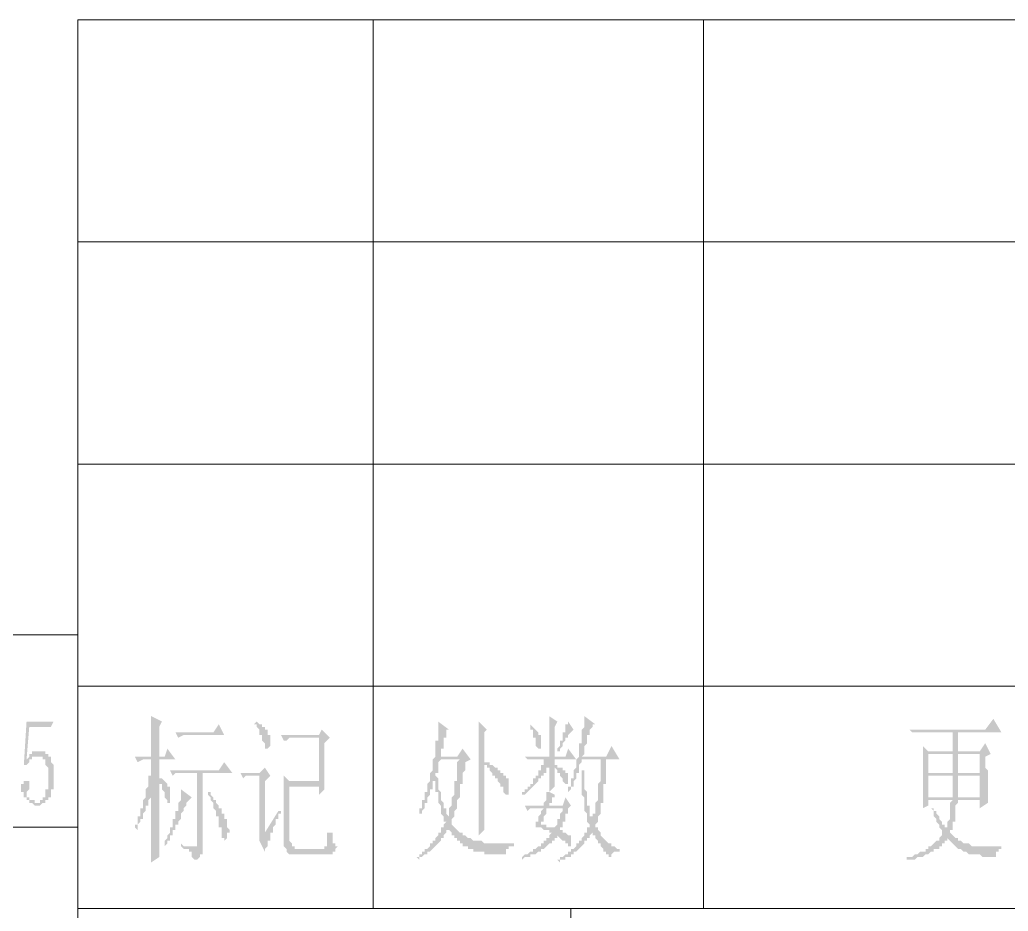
# Model space of a CAD drawing. Header units: millimetres. Extents: x 0 to 275, y 0 to 194.
# Drawn here: x 135.41 to 158.59, y 27.66 to 48.56 of the extents above; entities that cross this region are included whole.
import ezdxf

# ---------------------------------------------------------------- set-up
doc = ezdxf.new("R2010")
doc.units = ezdxf.units.MM

msp = doc.modelspace()

# ---------------------------------------------------------------- hatches: boundary and pattern name
h = msp.add_hatch(color=0)
h.paths.add_polyline_path([(139.8905, 30.458833), (139.827, 30.458833), (139.827, 30.395333), (139.8905, 30.331833), (139.8905, 30.268333), (139.954, 30.204833), (139.954, 30.141333), (139.954, 30.077833), (140.0175, 30.014333), (140.0175, 29.950833), (140.0175, 29.887333), (140.081, 29.887333), (140.081, 29.823833), (140.081, 29.760333), (140.081, 29.696833), (140.081, 29.633333), (140.1445, 29.633333), (140.1445, 29.569833), (140.1445, 29.506333), (140.1445, 29.442833), (140.1445, 29.379333), (140.208, 29.379333), (140.208, 29.315833), (140.2715, 29.379333), (140.2715, 29.442833), (140.2715, 29.506333), (140.335, 29.506333), (140.335, 29.569833), (140.2715, 29.633333), (140.2715, 29.696833), (140.2715, 29.760333), (140.2715, 29.823833), (140.208, 29.823833), (140.208, 29.887333), (140.208, 29.950833), (140.1445, 29.950833), (140.1445, 30.014333), (140.1445, 30.077833), (140.081, 30.077833), (140.081, 30.141333), (140.0175, 30.204833), (140.0175, 30.268333), (139.954, 30.268333), (139.954, 30.331833), (139.8905, 30.395333)])
h.paths.add_polyline_path([(139.065, 31.855833), (139.1285, 31.728833), (139.2555, 31.792333), (140.208, 31.792333), (140.081, 32.046333), (139.954, 31.855833)])
h.paths.add_polyline_path([(139.192, 29.252333), (139.192, 29.188833), (139.2555, 29.125333), (139.319, 29.125333), (139.3825, 29.125333), (139.3825, 29.061833), (139.446, 29.061833), (139.446, 28.998333), (139.446, 28.934833), (139.5095, 28.871333), (139.573, 28.871333), (139.6365, 28.934833), (139.6365, 28.998333), (139.7, 28.998333), (139.7, 29.061833), (139.7, 29.125333), (139.7, 29.188833), (139.7, 29.252333), (139.7, 30.903333), (140.3985, 30.903333), (140.208, 31.157333), (140.081, 30.966833), (138.938, 30.966833), (139.0015, 30.839833), (139.065, 30.903333), (139.573, 30.903333), (139.573, 29.252333), (139.573, 29.188833), (139.5095, 29.188833), (139.446, 29.188833), (139.3825, 29.188833), (139.319, 29.188833), (139.2555, 29.188833)])
h.paths.add_polyline_path([(139.192, 30.522333), (139.192, 30.458833), (139.192, 30.395333), (139.192, 30.331833), (139.192, 30.268333), (139.1285, 30.204833), (139.1285, 30.141333), (139.1285, 30.077833), (139.1285, 30.014333), (139.065, 30.014333), (139.065, 29.950833), (139.065, 29.887333), (139.065, 29.823833), (139.0015, 29.823833), (139.0015, 29.760333), (139.0015, 29.696833), (139.0015, 29.633333), (138.938, 29.633333), (138.938, 29.569833), (138.938, 29.506333), (138.8745, 29.442833), (138.8745, 29.379333), (138.811, 29.315833), (138.811, 29.252333), (138.811, 29.188833), (138.8745, 29.252333), (138.8745, 29.315833), (138.938, 29.315833), (138.938, 29.379333), (138.938, 29.442833), (139.0015, 29.442833), (139.0015, 29.506333), (139.0015, 29.569833), (139.065, 29.569833), (139.065, 29.633333), (139.065, 29.696833), (139.1285, 29.696833), (139.1285, 29.760333), (139.192, 29.823833), (139.192, 29.887333), (139.192, 29.950833), (139.2555, 30.014333), (139.2555, 30.077833), (139.319, 30.141333), (139.319, 30.204833), (139.446, 30.331833)])
h.paths.add_polyline_path([(138.684, 30.712833), (138.684, 30.649333), (138.7475, 30.649333), (138.7475, 30.585833), (138.7475, 30.522333), (138.811, 30.458833), (138.811, 30.395333), (138.811, 30.331833), (138.8745, 30.268333), (138.8745, 30.204833), (138.938, 30.204833), (138.938, 30.268333), (138.938, 30.331833), (138.938, 30.395333), (138.938, 30.458833), (138.938, 30.522333), (138.938, 30.585833), (138.8745, 30.585833), (138.8745, 30.649333), (138.811, 30.712833), (138.7475, 30.776333), (138.684, 30.776333), (138.684, 30.839833), (138.684, 31.220833), (139.065, 31.220833), (138.8745, 31.474833), (138.811, 31.284333), (138.684, 31.284333), (138.684, 31.982833), (138.7475, 32.109833), (138.4935, 32.236833), (138.4935, 32.173333), (138.4935, 32.109833), (138.4935, 32.046333), (138.4935, 31.982833), (138.4935, 31.919333), (138.4935, 31.855833), (138.4935, 31.792333), (138.4935, 31.728833), (138.4935, 31.665333), (138.4935, 31.601833), (138.4935, 31.538333), (138.4935, 31.474833), (138.4935, 31.411333), (138.4935, 31.347833), (138.4935, 31.284333), (138.1125, 31.284333), (138.176, 31.157333), (138.303, 31.220833), (138.4935, 31.220833), (138.4935, 31.157333), (138.4935, 31.093833), (138.4935, 31.030333), (138.4935, 30.966833), (138.4935, 30.903333), (138.4935, 30.839833), (138.43, 30.839833), (138.43, 30.776333), (138.43, 30.712833), (138.43, 30.649333), (138.43, 30.585833), (138.3665, 30.522333), (138.3665, 30.458833), (138.3665, 30.395333), (138.3665, 30.331833), (138.303, 30.268333), (138.303, 30.204833), (138.303, 30.141333), (138.303, 30.077833), (138.2395, 30.077833), (138.2395, 30.014333), (138.2395, 29.950833), (138.2395, 29.887333), (138.176, 29.887333), (138.176, 29.823833), (138.176, 29.760333), (138.176, 29.696833), (138.1125, 29.696833), (138.1125, 29.633333), (138.176, 29.569833), (138.176, 29.633333), (138.176, 29.696833), (138.2395, 29.760333), (138.2395, 29.823833), (138.303, 29.823833), (138.303, 29.887333), (138.303, 29.950833), (138.3665, 30.014333), (138.3665, 30.077833), (138.3665, 30.141333), (138.43, 30.141333), (138.43, 30.204833), (138.43, 30.268333), (138.4935, 30.331833), (138.4935, 30.395333), (138.4935, 30.458833), (138.4935, 30.522333), (138.4935, 30.458833), (138.4935, 30.395333), (138.4935, 30.331833), (138.4935, 30.268333), (138.4935, 30.204833), (138.4935, 30.141333), (138.4935, 30.077833), (138.4935, 30.014333), (138.4935, 29.950833), (138.4935, 29.887333), (138.4935, 29.823833), (138.4935, 29.760333), (138.4935, 29.696833), (138.4935, 29.633333), (138.4935, 29.569833), (138.4935, 29.506333), (138.4935, 29.442833), (138.4935, 29.379333), (138.4935, 29.315833), (138.4935, 29.252333), (138.4935, 29.188833), (138.4935, 29.125333), (138.4935, 29.061833), (138.4935, 28.998333), (138.4935, 28.934833), (138.4935, 28.871333), (138.4935, 28.807833), (138.684, 28.934833), (138.684, 28.998333), (138.684, 29.061833), (138.684, 29.125333), (138.684, 29.188833), (138.684, 29.252333), (138.684, 29.315833), (138.684, 29.379333), (138.684, 29.442833), (138.684, 29.506333), (138.684, 29.569833), (138.684, 29.633333), (138.684, 29.696833), (138.684, 29.760333), (138.684, 29.823833), (138.684, 29.887333), (138.684, 29.950833), (138.684, 30.014333), (138.684, 30.077833), (138.684, 30.141333), (138.684, 30.204833), (138.684, 30.268333), (138.684, 30.331833), (138.684, 30.395333), (138.684, 30.458833), (138.684, 30.522333), (138.684, 30.585833), (138.684, 30.649333)])
h = msp.add_hatch(color=0)
h.paths.add_polyline_path([(147.828, 30.077833), (148.1455, 30.077833), (148.1455, 30.014333), (148.082, 29.950833), (148.082, 29.887333), (148.082, 29.823833), (148.0185, 29.823833), (148.0185, 29.760333), (148.0185, 29.696833), (147.955, 29.633333), (147.8915, 29.633333), (147.828, 29.633333), (147.7645, 29.633333), (147.7645, 29.696833), (147.701, 29.696833), (147.6375, 29.696833), (147.6375, 29.760333), (147.701, 29.760333), (147.701, 29.823833), (147.701, 29.887333), (147.7645, 29.950833), (147.7645, 30.014333), (147.7645, 30.077833)])
h.paths.add_polyline_path([(147.3835, 32.046333), (147.3835, 31.982833), (147.3835, 31.919333), (147.447, 31.919333), (147.447, 31.855833), (147.447, 31.792333), (147.447, 31.728833), (147.5105, 31.728833), (147.5105, 31.665333), (147.5105, 31.601833), (147.5105, 31.538333), (147.574, 31.474833), (147.574, 31.411333), (147.574, 31.474833), (147.6375, 31.474833), (147.6375, 31.538333), (147.6375, 31.601833), (147.6375, 31.665333), (147.6375, 31.728833), (147.6375, 31.792333), (147.574, 31.792333), (147.574, 31.855833), (147.5105, 31.919333), (147.447, 31.982833)])
h.paths.add_polyline_path([(148.2725, 32.109833), (148.2725, 32.046333), (148.209, 32.046333), (148.209, 31.982833), (148.209, 31.919333), (148.209, 31.855833), (148.1455, 31.855833), (148.1455, 31.792333), (148.1455, 31.728833), (148.1455, 31.665333), (148.082, 31.665333), (148.082, 31.601833), (148.082, 31.538333), (148.0185, 31.474833), (148.0185, 31.411333), (148.082, 31.411333), (148.082, 31.474833), (148.1455, 31.538333), (148.1455, 31.601833), (148.209, 31.665333), (148.209, 31.728833), (148.2725, 31.728833), (148.2725, 31.792333), (148.336, 31.855833), (148.3995, 31.919333)])
h.paths.add_polyline_path([(147.828, 32.236833), (147.828, 32.173333), (147.828, 32.109833), (147.828, 32.046333), (147.828, 31.982833), (147.828, 31.919333), (147.828, 31.855833), (147.828, 31.792333), (147.828, 31.728833), (147.828, 31.665333), (147.828, 31.601833), (147.828, 31.538333), (147.828, 31.474833), (147.828, 31.411333), (147.828, 31.347833), (147.828, 31.284333), (147.2565, 31.284333), (147.32, 31.220833), (147.3835, 31.220833), (147.447, 31.220833), (147.5105, 31.220833), (147.7645, 31.220833), (147.701, 31.220833), (147.701, 31.157333), (147.701, 31.093833), (147.6375, 31.093833), (147.6375, 31.030333), (147.6375, 30.966833), (147.574, 30.966833), (147.574, 30.903333), (147.574, 30.839833), (147.5105, 30.839833), (147.5105, 30.776333), (147.447, 30.776333), (147.447, 30.712833), (147.447, 30.649333), (147.3835, 30.649333), (147.3835, 30.585833), (147.32, 30.585833), (147.32, 30.522333), (147.2565, 30.522333), (147.2565, 30.458833), (147.193, 30.458833), (147.193, 30.395333), (147.2565, 30.395333), (147.32, 30.458833), (147.3835, 30.522333), (147.447, 30.585833), (147.5105, 30.649333), (147.574, 30.712833), (147.574, 30.776333), (147.6375, 30.776333), (147.6375, 30.839833), (147.701, 30.839833), (147.701, 30.903333), (147.7645, 30.903333), (147.7645, 30.966833), (147.7645, 31.030333), (147.828, 31.030333), (147.828, 31.093833), (147.828, 30.458833), (147.7645, 30.458833), (147.7645, 30.395333), (147.7645, 30.331833), (147.7645, 30.268333), (147.701, 30.204833), (147.701, 30.141333), (147.2565, 30.141333), (147.32, 30.014333), (147.3835, 30.077833), (147.701, 30.077833), (147.6375, 30.014333), (147.6375, 29.950833), (147.574, 29.887333), (147.574, 29.823833), (147.574, 29.760333), (147.5105, 29.760333), (147.5105, 29.696833), (147.5105, 29.633333), (147.574, 29.633333), (147.6375, 29.633333), (147.701, 29.569833), (147.7645, 29.569833), (147.828, 29.569833), (147.828, 29.506333), (147.8915, 29.506333), (147.828, 29.442833), (147.828, 29.379333), (147.7645, 29.379333), (147.7645, 29.315833), (147.701, 29.315833), (147.701, 29.252333), (147.6375, 29.252333), (147.6375, 29.188833), (147.574, 29.188833), (147.5105, 29.125333), (147.447, 29.125333), (147.447, 29.061833), (147.3835, 29.061833), (147.32, 28.998333), (147.2565, 28.998333), (147.193, 28.934833), (147.193, 28.871333), (147.2565, 28.934833), (147.32, 28.934833), (147.3835, 28.934833), (147.3835, 28.998333), (147.447, 28.998333), (147.5105, 28.998333), (147.574, 29.061833), (147.6375, 29.061833), (147.6375, 29.125333), (147.701, 29.125333), (147.7645, 29.188833), (147.828, 29.252333), (147.8915, 29.252333), (147.8915, 29.315833), (147.955, 29.315833), (147.955, 29.379333), (148.0185, 29.379333), (148.0185, 29.442833), (148.082, 29.379333), (148.1455, 29.315833), (148.209, 29.315833), (148.209, 29.252333), (148.2725, 29.252333), (148.2725, 29.188833), (148.336, 29.188833), (148.336, 29.252333), (148.336, 29.315833), (148.336, 29.379333), (148.336, 29.442833), (148.2725, 29.442833), (148.209, 29.506333), (148.1455, 29.506333), (148.1455, 29.569833), (148.082, 29.569833), (148.082, 29.633333), (148.1455, 29.633333), (148.1455, 29.696833), (148.1455, 29.760333), (148.209, 29.760333), (148.209, 29.823833), (148.209, 29.887333), (148.209, 29.950833), (148.2725, 29.950833), (148.2725, 30.014333), (148.2725, 30.077833), (148.336, 30.141333), (148.209, 30.331833), (148.1455, 30.141333), (147.828, 30.141333), (147.828, 30.204833), (147.8915, 30.204833), (147.8915, 30.268333), (147.8915, 30.331833), (147.955, 30.331833), (147.955, 30.395333), (147.828, 30.458833), (147.955, 30.585833), (147.955, 31.030333), (148.0185, 30.966833), (148.0185, 30.903333), (148.082, 30.903333), (148.082, 30.839833), (148.1455, 30.776333), (148.1455, 30.712833), (148.209, 30.649333), (148.2725, 30.649333), (148.2725, 30.712833), (148.2725, 30.776333), (148.2725, 30.839833), (148.2725, 30.903333), (148.209, 30.903333), (148.209, 30.966833), (148.1455, 30.966833), (148.1455, 31.030333), (148.082, 31.030333), (148.0185, 31.030333), (148.0185, 31.093833), (147.955, 31.093833), (147.955, 31.220833), (148.463, 31.220833), (148.2725, 31.474833), (148.209, 31.284333), (147.955, 31.284333), (147.955, 31.982833), (148.0185, 32.109833)])
h.paths.add_polyline_path([(148.59, 31.220833), (149.0345, 31.220833), (149.0345, 31.157333), (149.0345, 31.093833), (149.0345, 31.030333), (149.0345, 30.966833), (149.0345, 30.903333), (149.0345, 30.839833), (149.0345, 30.776333), (149.0345, 30.712833), (148.971, 30.649333), (148.971, 30.585833), (148.971, 30.522333), (148.971, 30.458833), (148.971, 30.395333), (148.971, 30.331833), (148.971, 30.268333), (148.9075, 30.204833), (148.9075, 30.141333), (148.9075, 30.077833), (148.9075, 30.014333), (148.9075, 29.950833), (148.844, 29.950833), (148.844, 29.887333), (148.844, 29.823833), (148.844, 29.887333), (148.7805, 29.887333), (148.7805, 29.950833), (148.7805, 30.014333), (148.7805, 30.077833), (148.7805, 30.141333), (148.717, 30.141333), (148.717, 30.204833), (148.717, 30.268333), (148.717, 30.331833), (148.717, 30.395333), (148.717, 30.458833), (148.6535, 30.522333), (148.6535, 30.585833), (148.6535, 30.649333), (148.6535, 30.712833), (148.6535, 30.776333), (148.6535, 30.839833), (148.6535, 30.903333), (148.6535, 30.966833), (148.59, 30.966833), (148.59, 31.030333), (148.59, 31.093833), (148.59, 31.157333)])
h.paths.add_polyline_path([(148.6535, 32.236833), (148.6535, 32.173333), (148.6535, 32.109833), (148.6535, 32.046333), (148.6535, 31.982833), (148.59, 31.919333), (148.59, 31.855833), (148.59, 31.792333), (148.59, 31.728833), (148.59, 31.665333), (148.59, 31.601833), (148.5265, 31.601833), (148.5265, 31.538333), (148.5265, 31.474833), (148.5265, 31.411333), (148.5265, 31.347833), (148.5265, 31.284333), (148.463, 31.220833), (148.463, 31.157333), (148.463, 31.093833), (148.463, 31.030333), (148.3995, 30.966833), (148.3995, 30.903333), (148.3995, 30.839833), (148.3995, 30.776333), (148.336, 30.776333), (148.336, 30.712833), (148.336, 30.649333), (148.336, 30.585833), (148.2725, 30.585833), (148.2725, 30.522333), (148.2725, 30.458833), (148.336, 30.522333), (148.336, 30.585833), (148.3995, 30.585833), (148.3995, 30.649333), (148.3995, 30.712833), (148.463, 30.776333), (148.463, 30.839833), (148.463, 30.903333), (148.5265, 30.903333), (148.5265, 30.966833), (148.5265, 31.030333), (148.5265, 31.093833), (148.59, 31.157333), (148.59, 31.093833), (148.59, 31.030333), (148.59, 30.966833), (148.59, 30.903333), (148.59, 30.839833), (148.59, 30.776333), (148.59, 30.712833), (148.59, 30.649333), (148.59, 30.585833), (148.59, 30.522333), (148.59, 30.458833), (148.59, 30.395333), (148.6535, 30.331833), (148.6535, 30.268333), (148.6535, 30.204833), (148.6535, 30.141333), (148.6535, 30.077833), (148.6535, 30.014333), (148.717, 29.950833), (148.717, 29.887333), (148.717, 29.823833), (148.717, 29.760333), (148.7805, 29.696833), (148.7805, 29.633333), (148.717, 29.633333), (148.717, 29.569833), (148.717, 29.506333), (148.6535, 29.506333), (148.6535, 29.442833), (148.59, 29.379333), (148.59, 29.315833), (148.5265, 29.315833), (148.5265, 29.252333), (148.463, 29.252333), (148.463, 29.188833), (148.3995, 29.125333), (148.336, 29.125333), (148.336, 29.061833), (148.2725, 29.061833), (148.2725, 28.998333), (148.209, 28.998333), (148.1455, 28.934833), (148.082, 28.934833), (148.082, 28.871333), (148.0185, 28.871333), (148.082, 28.807833), (148.082, 28.871333), (148.1455, 28.871333), (148.209, 28.871333), (148.209, 28.934833), (148.2725, 28.934833), (148.336, 28.934833), (148.336, 28.998333), (148.3995, 28.998333), (148.3995, 29.061833), (148.463, 29.061833), (148.5265, 29.125333), (148.59, 29.188833), (148.6535, 29.252333), (148.6535, 29.315833), (148.717, 29.315833), (148.717, 29.379333), (148.7805, 29.379333), (148.7805, 29.442833), (148.844, 29.506333), (148.844, 29.442833), (148.9075, 29.442833), (148.9075, 29.379333), (148.971, 29.315833), (148.971, 29.252333), (149.0345, 29.252333), (149.0345, 29.188833), (149.098, 29.125333), (149.098, 29.061833), (149.1615, 29.061833), (149.1615, 28.998333), (149.225, 28.998333), (149.225, 28.934833), (149.2885, 28.934833), (149.2885, 28.998333), (149.352, 29.061833), (149.4155, 29.061833), (149.479, 29.061833), (149.479, 29.125333), (149.4155, 29.125333), (149.352, 29.188833), (149.2885, 29.188833), (149.2885, 29.252333), (149.225, 29.252333), (149.1615, 29.315833), (149.098, 29.379333), (149.0345, 29.442833), (149.0345, 29.506333), (148.971, 29.569833), (148.971, 29.633333), (148.9075, 29.633333), (148.9075, 29.696833), (148.971, 29.760333), (148.971, 29.823833), (148.971, 29.887333), (149.0345, 29.950833), (149.0345, 30.014333), (149.0345, 30.077833), (149.0345, 30.141333), (149.0345, 30.204833), (149.098, 30.204833), (149.098, 30.268333), (149.098, 30.331833), (149.098, 30.395333), (149.098, 30.458833), (149.098, 30.522333), (149.098, 30.585833), (149.098, 30.649333), (149.1615, 30.649333), (149.1615, 30.712833), (149.1615, 30.776333), (149.1615, 30.839833), (149.1615, 30.903333), (149.1615, 30.966833), (149.1615, 31.030333), (149.1615, 31.093833), (149.1615, 31.157333), (149.1615, 31.220833), (149.479, 31.220833), (149.2885, 31.538333), (149.1615, 31.284333), (148.59, 31.284333), (148.6535, 31.347833), (148.6535, 31.411333), (148.6535, 31.474833), (148.6535, 31.538333), (148.717, 31.601833), (148.717, 31.665333), (148.717, 31.728833), (148.717, 31.792333), (148.7805, 31.792333), (148.7805, 31.855833), (148.7805, 31.919333), (148.844, 31.982833), (148.844, 32.046333), (148.9075, 32.046333)])
h = msp.add_hatch(color=0)
h.dxf.hatch_style = 2
h.paths.add_polyline_path([(135.89, 31.411333), (135.9535, 31.411333), (136.017, 31.411333), (136.017, 31.347833), (136.0805, 31.347833), (136.0805, 31.284333), (136.144, 31.284333), (136.144, 31.220833), (136.144, 31.157333), (136.2075, 31.093833), (136.2075, 31.030333), (136.2075, 30.966833), (136.2075, 30.903333), (136.2075, 30.839833), (136.2075, 30.776333), (136.2075, 30.712833), (136.2075, 30.649333), (136.2075, 30.585833), (136.2075, 30.522333), (136.144, 30.522333), (136.144, 30.458833), (136.144, 30.395333), (136.144, 30.331833), (136.0805, 30.331833), (136.0805, 30.268333), (136.017, 30.268333), (136.017, 30.204833), (135.9535, 30.204833), (135.89, 30.141333), (135.8265, 30.141333), (135.763, 30.141333), (135.6995, 30.204833), (135.636, 30.204833), (135.636, 30.268333), (135.5725, 30.268333), (135.5725, 30.331833), (135.509, 30.331833), (135.509, 30.395333), (135.509, 30.458833), (135.4455, 30.458833), (135.4455, 30.522333), (135.4455, 30.585833), (135.4455, 30.649333), (135.509, 30.649333), (135.509, 30.712833), (135.5725, 30.712833), (135.636, 30.712833), (135.636, 30.649333), (135.636, 30.585833), (135.636, 30.522333), (135.5725, 30.458833), (135.5725, 30.395333), (135.5725, 30.331833), (135.636, 30.331833), (135.636, 30.268333), (135.6995, 30.268333), (135.763, 30.268333), (135.763, 30.204833), (135.8265, 30.204833), (135.89, 30.204833), (135.89, 30.268333), (135.9535, 30.268333), (135.9535, 30.331833), (136.017, 30.331833), (136.017, 30.395333), (136.017, 30.458833), (136.017, 30.522333), (136.0805, 30.522333), (136.0805, 30.585833), (136.0805, 30.649333), (136.0805, 30.712833), (136.0805, 30.776333), (136.0805, 30.839833), (136.0805, 30.903333), (136.0805, 30.966833), (136.0805, 31.030333), (136.017, 31.093833), (136.017, 31.157333), (136.017, 31.220833), (135.9535, 31.220833), (135.9535, 31.284333), (135.89, 31.284333), (135.8265, 31.284333), (135.763, 31.284333), (135.6995, 31.284333), (135.6995, 31.220833), (135.636, 31.220833), (135.636, 31.157333), (135.5725, 31.093833), (135.509, 31.093833), (135.5725, 32.109833), (136.2075, 32.109833), (136.144, 31.982833), (135.636, 31.982833), (135.5725, 31.220833), (135.636, 31.284333), (135.636, 31.347833), (135.6995, 31.347833), (135.6995, 31.411333), (135.763, 31.411333), (135.8265, 31.411333)])
h = msp.add_hatch(color=0)
h.paths.add_polyline_path([(141.605, 29.315833), (141.605, 29.252333), (141.605, 29.188833), (141.6685, 29.125333), (141.6685, 29.061833), (141.732, 28.998333), (141.7955, 28.998333), (141.859, 28.998333), (142.621, 28.998333), (142.6845, 28.998333), (142.748, 28.998333), (142.748, 29.061833), (142.8115, 29.061833), (142.8115, 29.125333), (142.875, 29.188833), (142.8115, 29.188833), (142.8115, 29.252333), (142.748, 29.252333), (142.748, 29.315833), (142.748, 29.379333), (142.748, 29.442833), (142.748, 29.506333), (142.6845, 29.506333), (142.6845, 29.569833), (142.6845, 29.633333), (142.6845, 29.696833), (142.6845, 29.760333), (142.6845, 29.823833), (142.6845, 29.887333), (142.6845, 29.950833), (142.6845, 29.887333), (142.6845, 29.823833), (142.6845, 29.760333), (142.6845, 29.696833), (142.6845, 29.633333), (142.6845, 29.569833), (142.6845, 29.506333), (142.621, 29.506333), (142.621, 29.442833), (142.621, 29.379333), (142.621, 29.315833), (142.621, 29.252333), (142.621, 29.188833), (142.5575, 29.188833), (142.5575, 29.125333), (142.494, 29.125333), (141.9225, 29.125333), (141.859, 29.125333), (141.859, 29.188833), (141.7955, 29.188833), (141.7955, 29.252333), (141.732, 29.315833), (141.732, 29.379333), (141.732, 30.585833), (142.4305, 30.585833), (142.4305, 30.395333), (142.5575, 30.522333), (142.5575, 30.585833), (142.5575, 30.649333), (142.5575, 30.712833), (142.5575, 30.776333), (142.5575, 30.839833), (142.5575, 30.903333), (142.5575, 30.966833), (142.5575, 31.030333), (142.5575, 31.093833), (142.5575, 31.157333), (142.5575, 31.220833), (142.5575, 31.284333), (142.5575, 31.347833), (142.5575, 31.411333), (142.5575, 31.474833), (142.5575, 31.538333), (142.5575, 31.601833), (142.6845, 31.728833), (142.494, 31.919333), (142.4305, 31.792333), (141.5415, 31.792333), (141.605, 31.665333), (141.6685, 31.665333), (141.732, 31.728833), (141.7955, 31.728833), (142.4305, 31.728833), (142.4305, 30.712833), (141.732, 30.712833), (141.605, 30.839833), (141.605, 30.776333), (141.605, 30.712833), (141.605, 30.649333), (141.605, 30.585833), (141.605, 30.522333), (141.605, 30.458833), (141.605, 30.395333), (141.605, 30.331833)])
h.paths.add_polyline_path([(140.9065, 32.046333), (140.97, 32.046333), (140.97, 31.982833), (141.0335, 31.919333), (141.0335, 31.855833), (141.0335, 31.792333), (141.097, 31.792333), (141.097, 31.728833), (141.097, 31.665333), (141.1605, 31.601833), (141.1605, 31.538333), (141.1605, 31.474833), (141.224, 31.474833), (141.2875, 31.538333), (141.2875, 31.601833), (141.2875, 31.665333), (141.2875, 31.728833), (141.2875, 31.792333), (141.224, 31.792333), (141.224, 31.855833), (141.224, 31.919333), (141.1605, 31.919333), (141.1605, 31.982833), (141.097, 31.982833), (141.097, 32.046333), (141.0335, 32.046333), (140.97, 32.109833)])
h.paths.add_polyline_path([(141.0335, 29.315833), (141.1605, 29.061833), (141.1605, 29.125333), (141.224, 29.188833), (141.224, 29.252333), (141.224, 29.315833), (141.2875, 29.315833), (141.2875, 29.379333), (141.2875, 29.442833), (141.2875, 29.506333), (141.351, 29.506333), (141.351, 29.569833), (141.351, 29.633333), (141.4145, 29.696833), (141.4145, 29.760333), (141.4145, 29.823833), (141.478, 29.823833), (141.478, 29.887333), (141.478, 29.950833), (141.5415, 29.950833), (141.5415, 30.014333), (141.478, 30.014333), (141.1605, 29.506333), (141.1605, 30.712833), (141.2875, 30.839833), (141.1605, 31.030333), (141.0335, 30.903333), (140.589, 30.903333), (140.6525, 30.776333), (140.716, 30.839833), (140.7795, 30.839833), (140.843, 30.839833), (141.0335, 30.839833), (141.0335, 29.569833), (141.0335, 29.506333), (141.0335, 29.442833), (141.0335, 29.379333)])
h = msp.add_hatch(color=0)
h.paths.add_polyline_path([(145.288, 31.220833), (145.7325, 31.220833), (145.669, 31.157333), (145.669, 31.093833), (145.669, 31.030333), (145.669, 30.966833), (145.669, 30.903333), (145.669, 30.839833), (145.669, 30.776333), (145.669, 30.712833), (145.6055, 30.712833), (145.6055, 30.649333), (145.6055, 30.585833), (145.6055, 30.522333), (145.6055, 30.458833), (145.6055, 30.395333), (145.542, 30.331833), (145.542, 30.268333), (145.542, 30.204833), (145.542, 30.141333), (145.4785, 30.077833), (145.4785, 30.014333), (145.4785, 29.950833), (145.4785, 29.887333), (145.415, 29.950833), (145.415, 30.014333), (145.415, 30.077833), (145.3515, 30.077833), (145.3515, 30.141333), (145.3515, 30.204833), (145.288, 30.268333), (145.288, 30.331833), (145.288, 30.395333), (145.288, 30.458833), (145.2245, 30.522333), (145.2245, 30.585833), (145.2245, 30.649333), (145.2245, 30.712833), (145.2245, 30.776333), (145.161, 30.839833), (145.161, 30.903333), (145.2245, 30.903333), (145.2245, 30.966833), (145.2245, 31.030333), (145.2245, 31.093833), (145.2245, 31.157333)])
h.paths.add_polyline_path([(145.9865, 31.220833), (145.796, 31.474833), (145.669, 31.284333), (145.288, 31.284333), (145.288, 31.347833), (145.288, 31.411333), (145.288, 31.474833), (145.3515, 31.474833), (145.3515, 31.538333), (145.3515, 31.601833), (145.3515, 31.665333), (145.3515, 31.728833), (145.415, 31.728833), (145.415, 31.792333), (145.415, 31.855833), (145.415, 31.919333), (145.4785, 31.919333), (145.2245, 32.109833), (145.2245, 32.046333), (145.2245, 31.982833), (145.2245, 31.919333), (145.2245, 31.855833), (145.2245, 31.792333), (145.2245, 31.728833), (145.2245, 31.665333), (145.161, 31.665333), (145.161, 31.601833), (145.161, 31.538333), (145.161, 31.474833), (145.161, 31.411333), (145.161, 31.347833), (145.161, 31.284333), (145.0975, 31.220833), (145.0975, 31.157333), (145.0975, 31.093833), (145.0975, 31.030333), (145.0975, 30.966833), (145.034, 30.903333), (145.034, 30.839833), (145.034, 30.776333), (145.034, 30.712833), (144.9705, 30.649333), (144.9705, 30.585833), (144.9705, 30.522333), (144.9705, 30.458833), (144.907, 30.458833), (144.907, 30.395333), (144.907, 30.331833), (144.907, 30.268333), (144.8435, 30.268333), (144.8435, 30.204833), (144.8435, 30.141333), (144.8435, 30.077833), (144.78, 30.077833), (144.78, 30.014333), (144.78, 29.950833), (144.8435, 29.950833), (144.8435, 30.014333), (144.907, 30.077833), (144.907, 30.141333), (144.907, 30.204833), (144.9705, 30.204833), (144.9705, 30.268333), (144.9705, 30.331833), (145.034, 30.395333), (145.034, 30.458833), (145.034, 30.522333), (145.0975, 30.522333), (145.0975, 30.585833), (145.0975, 30.649333), (145.0975, 30.712833), (145.161, 30.712833), (145.161, 30.776333), (145.161, 30.712833), (145.161, 30.649333), (145.161, 30.585833), (145.161, 30.522333), (145.161, 30.458833), (145.2245, 30.458833), (145.2245, 30.395333), (145.2245, 30.331833), (145.2245, 30.268333), (145.2245, 30.204833), (145.288, 30.141333), (145.288, 30.077833), (145.288, 30.014333), (145.288, 29.950833), (145.3515, 29.887333), (145.3515, 29.823833), (145.3515, 29.760333), (145.415, 29.760333), (145.3515, 29.696833), (145.3515, 29.633333), (145.288, 29.633333), (145.288, 29.569833), (145.288, 29.506333), (145.2245, 29.506333), (145.2245, 29.442833), (145.161, 29.379333), (145.161, 29.315833), (145.0975, 29.315833), (145.0975, 29.252333), (145.034, 29.252333), (145.034, 29.188833), (144.9705, 29.125333), (144.907, 29.125333), (144.907, 29.061833), (144.8435, 29.061833), (144.8435, 28.998333), (144.78, 28.998333), (144.78, 28.934833), (144.7165, 28.934833), (144.78, 28.871333), (144.78, 28.934833), (144.8435, 28.934833), (144.907, 28.998333), (144.9705, 28.998333), (144.9705, 29.061833), (145.034, 29.061833), (145.0975, 29.125333), (145.161, 29.188833), (145.2245, 29.252333), (145.288, 29.315833), (145.288, 29.379333), (145.3515, 29.379333), (145.3515, 29.442833), (145.415, 29.506333), (145.415, 29.569833), (145.4785, 29.569833), (145.542, 29.506333), (145.542, 29.442833), (145.6055, 29.442833), (145.6055, 29.379333), (145.669, 29.379333), (145.669, 29.315833), (145.7325, 29.315833), (145.7325, 29.252333), (145.796, 29.252333), (145.796, 29.188833), (145.8595, 29.188833), (145.923, 29.188833), (145.923, 29.125333), (145.9865, 29.125333), (146.05, 29.125333), (146.05, 29.061833), (146.1135, 29.061833), (146.177, 29.061833), (146.2405, 29.061833), (146.304, 29.061833), (146.304, 28.998333), (146.3675, 28.998333), (146.431, 28.998333), (146.4945, 28.998333), (146.558, 28.998333), (146.6215, 28.998333), (146.685, 28.998333), (146.7485, 28.998333), (146.812, 28.998333), (146.812, 29.061833), (146.812, 29.125333), (146.8755, 29.125333), (146.8755, 29.188833), (146.939, 29.188833), (147.0025, 29.188833), (147.0025, 29.252333), (146.939, 29.252333), (146.8755, 29.252333), (146.812, 29.252333), (146.7485, 29.252333), (146.685, 29.252333), (146.6215, 29.252333), (146.558, 29.252333), (146.4945, 29.252333), (146.431, 29.252333), (146.3675, 29.252333), (146.304, 29.252333), (146.2405, 29.315833), (146.177, 29.315833), (146.1135, 29.315833), (146.05, 29.315833), (145.9865, 29.379333), (145.923, 29.379333), (145.8595, 29.442833), (145.796, 29.442833), (145.796, 29.506333), (145.7325, 29.506333), (145.669, 29.569833), (145.6055, 29.633333), (145.542, 29.696833), (145.542, 29.760333), (145.542, 29.823833), (145.6055, 29.887333), (145.6055, 29.950833), (145.6055, 30.014333), (145.669, 30.077833), (145.669, 30.141333), (145.669, 30.204833), (145.669, 30.268333), (145.7325, 30.331833), (145.7325, 30.395333), (145.7325, 30.458833), (145.7325, 30.522333), (145.7325, 30.585833), (145.7325, 30.649333), (145.796, 30.649333), (145.796, 30.712833), (145.796, 30.776333), (145.796, 30.839833), (145.796, 30.903333), (145.8595, 30.966833), (145.8595, 31.030333), (145.8595, 31.093833), (145.8595, 31.157333)])
h.paths.add_polyline_path([(146.304, 31.157333), (146.304, 31.093833), (146.3675, 31.093833), (146.3675, 31.030333), (146.431, 31.030333), (146.431, 30.966833), (146.4945, 30.903333), (146.4945, 30.839833), (146.558, 30.839833), (146.558, 30.776333), (146.6215, 30.776333), (146.6215, 30.712833), (146.685, 30.649333), (146.685, 30.585833), (146.7485, 30.585833), (146.7485, 30.522333), (146.7485, 30.458833), (146.812, 30.395333), (146.8755, 30.395333), (146.8755, 30.458833), (146.8755, 30.522333), (146.8755, 30.585833), (146.8755, 30.649333), (146.8755, 30.712833), (146.8755, 30.776333), (146.812, 30.776333), (146.812, 30.839833), (146.7485, 30.839833), (146.7485, 30.903333), (146.685, 30.903333), (146.685, 30.966833), (146.6215, 30.966833), (146.6215, 31.030333), (146.558, 31.030333), (146.4945, 31.093833), (146.431, 31.093833), (146.431, 31.157333), (146.3675, 31.157333), (146.304, 31.157333), (146.304, 31.220833), (146.304, 31.855833), (146.3675, 31.919333), (146.177, 32.109833), (146.177, 32.046333), (146.177, 31.982833), (146.177, 31.919333), (146.177, 31.855833), (146.177, 31.792333), (146.177, 31.728833), (146.177, 31.665333), (146.177, 31.601833), (146.177, 30.014333), (146.177, 29.950833), (146.177, 29.887333), (146.177, 29.823833), (146.177, 29.760333), (146.177, 29.696833), (146.177, 29.633333), (146.177, 29.569833), (146.177, 29.506333), (146.177, 29.442833), (146.304, 29.569833), (146.304, 29.633333), (146.304, 29.696833), (146.304, 29.760333), (146.304, 29.823833), (146.304, 29.887333), (146.304, 29.950833), (146.304, 30.014333)])
h = msp.add_hatch(color=0)
h.paths.add_polyline_path([(156.591, 30.077833), (156.718, 30.141333), (156.718, 30.268333), (157.2895, 30.268333), (157.226, 30.204833), (157.226, 30.141333), (157.226, 30.077833), (157.226, 30.014333), (157.226, 29.950833), (157.226, 29.887333), (157.226, 29.823833), (157.1625, 29.760333), (157.1625, 29.696833), (157.1625, 29.633333), (157.099, 29.633333), (157.099, 29.696833), (157.0355, 29.696833), (157.0355, 29.760333), (156.972, 29.823833), (156.972, 29.887333), (156.9085, 29.950833), (156.9085, 30.014333), (156.845, 30.014333), (156.845, 30.077833), (156.7815, 30.077833), (156.845, 30.014333), (156.845, 29.950833), (156.845, 29.887333), (156.9085, 29.823833), (156.9085, 29.760333), (156.972, 29.696833), (156.972, 29.633333), (157.0355, 29.569833), (157.0355, 29.506333), (157.099, 29.506333), (157.0355, 29.506333), (157.0355, 29.442833), (156.972, 29.379333), (156.972, 29.315833), (156.9085, 29.315833), (156.845, 29.252333), (156.7815, 29.188833), (156.718, 29.188833), (156.718, 29.125333), (156.6545, 29.125333), (156.6545, 29.061833), (156.591, 29.061833), (156.5275, 29.061833), (156.464, 28.998333), (156.4005, 28.998333), (156.337, 28.934833), (156.2735, 28.934833), (156.21, 28.934833), (156.21, 28.871333), (156.2735, 28.871333), (156.337, 28.871333), (156.4005, 28.871333), (156.464, 28.934833), (156.5275, 28.934833), (156.591, 28.934833), (156.6545, 28.998333), (156.718, 28.998333), (156.7815, 29.061833), (156.845, 29.061833), (156.845, 29.125333), (156.9085, 29.125333), (156.972, 29.125333), (156.972, 29.188833), (157.0355, 29.188833), (157.0355, 29.252333), (157.099, 29.252333), (157.099, 29.315833), (157.1625, 29.315833), (157.1625, 29.379333), (157.226, 29.315833), (157.2895, 29.252333), (157.353, 29.188833), (157.4165, 29.125333), (157.48, 29.125333), (157.5435, 29.061833), (157.607, 29.061833), (157.6705, 28.998333), (157.734, 28.998333), (157.7975, 28.998333), (157.861, 28.998333), (157.9245, 28.998333), (157.988, 28.934833), (158.0515, 28.934833), (158.115, 28.934833), (158.1785, 28.934833), (158.242, 28.934833), (158.3055, 28.934833), (158.3055, 28.998333), (158.3055, 29.061833), (158.369, 29.061833), (158.369, 29.125333), (158.4325, 29.125333), (158.4325, 29.188833), (158.369, 29.188833), (158.3055, 29.188833), (158.242, 29.188833), (158.1785, 29.188833), (158.115, 29.188833), (158.0515, 29.188833), (157.988, 29.188833), (157.9245, 29.188833), (157.861, 29.188833), (157.7975, 29.188833), (157.734, 29.188833), (157.6705, 29.252333), (157.607, 29.252333), (157.5435, 29.252333), (157.48, 29.315833), (157.4165, 29.315833), (157.4165, 29.379333), (157.353, 29.379333), (157.2895, 29.442833), (157.226, 29.506333), (157.226, 29.569833), (157.2895, 29.569833), (157.2895, 29.633333), (157.2895, 29.696833), (157.2895, 29.760333), (157.353, 29.760333), (157.353, 29.823833), (157.353, 29.887333), (157.353, 29.950833), (157.353, 30.014333), (157.353, 30.077833), (157.353, 30.141333), (157.4165, 30.204833), (157.4165, 30.268333), (157.9245, 30.268333), (157.9245, 30.077833), (158.115, 30.204833), (158.115, 30.268333), (158.115, 30.331833), (158.115, 30.395333), (158.115, 30.458833), (158.115, 30.522333), (158.115, 30.585833), (158.115, 30.649333), (158.115, 30.712833), (158.115, 30.776333), (158.115, 30.839833), (158.115, 30.903333), (158.115, 30.966833), (158.0515, 31.030333), (158.0515, 31.093833), (158.0515, 31.157333), (158.0515, 31.220833), (158.0515, 31.284333), (158.1785, 31.347833), (158.0515, 31.601833), (157.9245, 31.411333), (157.4165, 31.411333), (157.4165, 31.855833), (158.4325, 31.855833), (158.242, 32.173333), (158.0515, 31.919333), (156.2735, 31.919333), (156.337, 31.855833), (156.4005, 31.855833), (156.464, 31.855833), (156.5275, 31.855833), (157.2895, 31.855833), (157.2895, 31.411333), (156.718, 31.411333), (156.591, 31.538333), (156.591, 31.474833), (156.591, 31.411333), (156.591, 31.347833), (156.591, 31.284333), (156.591, 31.220833), (156.591, 31.157333), (156.591, 31.093833), (156.591, 31.030333), (156.591, 30.966833), (156.591, 30.903333), (156.591, 30.839833), (156.591, 30.776333), (156.591, 30.712833), (156.591, 30.649333), (156.591, 30.585833), (156.591, 30.522333), (156.591, 30.458833), (156.591, 30.395333), (156.591, 30.331833), (156.591, 30.268333), (156.591, 30.204833), (156.591, 30.141333)])
h.paths.add_polyline_path([(156.718, 31.347833), (157.2895, 31.347833), (157.2895, 30.903333), (156.718, 30.903333)])
h.paths.add_polyline_path([(157.4165, 31.347833), (157.9245, 31.347833), (157.9245, 30.903333), (157.4165, 30.903333)])
h.paths.add_polyline_path([(156.718, 30.839833), (157.2895, 30.839833), (157.2895, 30.776333), (157.2895, 30.712833), (157.2895, 30.649333), (157.2895, 30.585833), (157.2895, 30.522333), (157.2895, 30.458833), (157.2895, 30.395333), (157.2895, 30.331833), (156.718, 30.331833)])
h.paths.add_polyline_path([(157.4165, 30.839833), (157.9245, 30.839833), (157.9245, 30.331833), (157.4165, 30.331833), (157.4165, 30.395333), (157.4165, 30.458833), (157.4165, 30.522333), (157.4165, 30.585833), (157.4165, 30.649333), (157.4165, 30.712833), (157.4165, 30.776333)])

# ---------------------------------------------------------------- linework, layer by layer
at = {"color": 0, "lineweight": 0}
for points in [[(136.779, 48.556333), (136.779, 6.900333)], [(143.7005, 27.728333), (143.7005, 48.556333)], [(151.4475, 27.728333), (151.4475, 48.556333)], [(196.2785, 43.349333), (136.779, 43.349333)], [(196.2785, 38.142333), (136.779, 38.142333)], [(65.532, 34.141833), (136.779, 34.141833)], [(196.2785, 32.935333), (136.779, 32.935333)], [(65.532, 29.633333), (136.779, 29.633333)], [(233.4895, 27.728333), (136.779, 27.728333)], [(148.336, 13.885333), (148.336, 27.728333)]]:
    msp.add_lwpolyline(points, dxfattribs=at)
msp.add_lwpolyline([(270.7005, 48.556333), (270.7005, 6.900333), (136.779, 6.900333), (136.779, 48.556333)], close=True, dxfattribs=at)

doc.saveas('drawing.dxf')
